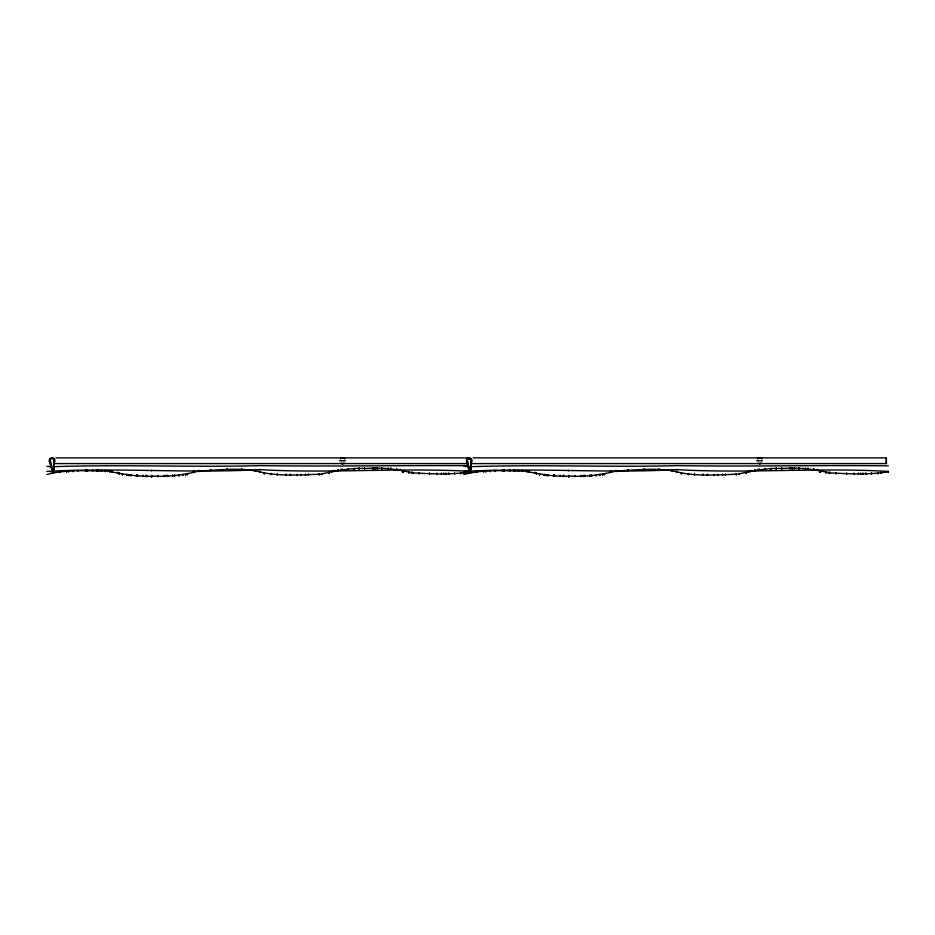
<?xml version="1.0" encoding="UTF-8"?>
<svg xmlns="http://www.w3.org/2000/svg" width="935" height="935" viewBox="0 0 935 935"><rect width="100%" height="100%" fill="white"/><g stroke="black" fill="none" stroke-linecap="round" stroke-linejoin="round"><path stroke-width="1.4" d="M53.611 472.701L54.078 458.688L50.058 458.688L50.058 463.55L52.512 472.701L53.611 472.701L54.078 458.688M470.702 472.701L471.17 458.688L467.161 458.688L467.161 463.55L469.604 472.701L470.702 472.701L471.17 458.688M51.787 468.341L51.811 469.23M53.529 463.199L54.113 462.743A2.863 2.863 0 0 0 53.938 458.524A2.863 2.863 0 0 0 49.742 459.073A2.863 2.863 0 0 0 50.654 463.199M470.621 463.199L471.217 462.743A2.863 2.863 0 0 0 471.03 458.524A2.863 2.863 0 0 0 466.834 459.073A2.863 2.863 0 0 0 467.757 463.199M46.867 474.489C66.233 469.195 87.317 470.936 107.35 471.053C122.368 473.951 137.48 477.072 153.223 476.079C168.931 477.025 184.172 474.91 199.026 471.03C219.012 470.036 239.979 467.325 259.544 471.766C278.992 476.757 300.042 474.676 320.074 474.244C335.046 471.1 350.111 467.734 365.865 468.47C381.55 467.278 396.826 469.148 411.727 472.783C431.444 473.916 451.465 474.898 471.041 471.836M463.959 474.489C483.337 469.195 504.409 470.936 524.453 471.053C539.46 473.951 554.572 477.072 570.315 476.079C586.023 477.025 601.263 474.91 616.118 471.03C636.104 470.036 657.083 467.325 676.636 471.766C696.096 476.757 717.145 474.676 737.177 474.244C752.149 471.1 767.203 467.734 782.969 468.47C798.654 467.278 813.917 469.148 828.831 472.783C848.536 473.916 868.557 474.898 888.133 471.836M46.75 471.427C117.646 467.348 188.543 473.671 259.451 469.604C329.938 473.683 400.437 467.371 470.936 471.392M463.842 471.427C534.75 467.348 605.646 473.671 676.543 469.604C747.042 473.683 817.529 467.371 888.028 471.392M467.617 465.642C398.263 465.361 328.98 466.565 259.649 465.63C190.81 467.43 121.994 464.344 53.12 466.705M888.25 465.852C817.728 465.022 747.264 466.74 676.753 465.63C607.914 467.43 539.098 464.344 470.223 466.705M56.007 457.881L469.066 457.881L469.066 458.723M473.11 457.881L886.17 457.881L886.17 463.62M339.604 460.745L345.342 460.745M756.696 460.745L762.434 460.745M53.54 463.585L467.944 463.585M470.644 463.585L886.427 463.585L886.427 457.881M50.058 458.688L52.512 471.369L53.611 471.369M467.161 458.688L469.604 471.369L470.702 471.369M468.809 466.682L464.076 466.343M51.717 466.682L46.972 466.343M468.902 468.341L468.879 469.276M51.811 468.341L51.787 469.276M888.133 471.357L888.133 472.304M880.723 472.444L880.723 473.402M877.848 472.689L877.86 473.636M871.619 473.052L871.63 473.998M865.716 473.215L865.728 474.162M863.075 473.297L863.087 474.244M860.784 473.309L860.784 474.255M858.482 473.32L858.494 474.267M853.9 473.332L853.912 474.279M846.619 473.215L846.631 474.162M836.171 472.829L836.182 473.776M829.883 472.385L829.894 473.332M828.819 472.315L828.831 473.262M826.002 471.988L826.014 472.935M820.614 471.135L820.614 472.082M819.644 470.936L819.644 471.883M817.213 469.417L817.225 470.363M813.672 468.786L813.672 469.732M808.027 468.306L808.039 469.253M805.386 468.19L805.397 469.136M798.829 467.967L798.841 468.926M794.423 467.921L794.434 468.867M792.132 467.886L792.144 468.844M790.145 467.909L790.157 468.856M781.66 468.038L781.66 468.984M776.249 468.213L776.249 469.171M771.106 468.458L771.106 469.405M765.239 468.786L765.251 469.732M759.255 469.3L759.255 470.247M757.911 469.417L757.911 470.363M755.094 469.791L755.106 470.737M750.513 470.55L750.513 471.497M748.748 470.948L748.748 471.894M746.34 472.502L746.34 473.449M739.153 473.566L739.164 474.512M736.231 473.823L736.242 474.77M725.455 474.314L725.466 475.26M722.545 474.244L722.556 475.483M717.811 474.442L717.811 475.389M714.328 474.466L714.34 475.412M707.514 474.396L707.526 475.342M702.933 474.314L702.933 475.26M688.452 473.554L688.464 474.501M681.393 472.806L681.405 473.753M676.636 471.298L676.636 472.245M671.879 469.919L671.879 470.878M658.894 469.136L658.906 470.083M644.262 469.101L644.262 470.048M627.724 469.686L627.736 470.632M616.118 470.562L616.118 471.509L616.025 470.901M611.315 471.182L611.326 472.128M610.485 471.298L610.497 472.245M604.548 473.636L604.548 474.583M602.783 473.975L602.783 474.933M599.779 474.454L599.791 475.401M596.144 474.828L596.144 475.775M591.691 475.12L591.691 476.067M589.798 475.225L589.81 476.172M584.807 475.412L584.819 476.371M583.276 475.459L583.288 476.406M580.822 475.529L580.834 476.476M574.908 475.588L574.908 476.534M568.679 475.576L568.69 477.002M563.91 475.494L563.922 476.453M563.221 475.483L563.232 476.441M560.065 475.412L560.065 476.359M554.572 475.179L554.584 476.137M553.555 475.144L553.567 476.09M548.074 474.781L548.085 475.74M545.841 474.629L545.853 475.576M544.217 474.466L544.217 475.412M539.6 473.94L539.612 474.886M536.433 473.285L536.445 474.232M534.843 472.432L534.855 473.379M529.128 470.983L529.14 471.93M526.791 470.772L526.802 471.731M522.49 470.492L522.501 471.439M518.481 470.328L518.493 471.275M515.138 470.247L515.15 471.193M513.806 470.223L513.806 471.182M509.657 470.176L509.657 471.123M503.965 470.212L503.977 471.17M502.972 470.223L502.983 471.182M494.79 470.422L494.802 471.369M490.209 470.574L490.209 471.52M485.931 470.819L485.943 471.766M483.792 470.936L483.804 471.883M476.686 471.485L476.698 472.432M471.03 471.357L471.041 472.304M468.692 472.432L468.704 473.379M463.62 472.444L463.631 473.402M460.756 472.689L460.768 473.636M454.527 473.052L454.539 473.998M448.625 473.215L448.636 474.162M445.983 473.297L445.983 474.244M443.681 473.309L443.693 474.255M441.39 473.32L441.402 474.267M436.797 473.332L436.809 474.279M429.527 473.215L429.539 474.162M419.079 472.829L419.079 473.776M412.791 472.385L412.791 473.332M411.727 472.315L411.739 473.262M408.911 471.988L408.911 472.935M403.511 471.135L403.523 472.082M402.541 470.936L402.553 471.883M400.122 469.417L400.122 470.363M396.569 468.786L396.58 469.732M390.935 468.306L390.947 469.253M388.282 468.19L388.294 469.136M381.737 467.967L381.737 468.926M377.331 467.921L377.331 468.867M375.04 467.886L375.052 468.844M373.053 467.909L373.065 468.856M364.557 468.038L364.568 468.984M359.145 468.213L359.157 469.171M354.003 468.458L354.014 469.405M348.147 468.786L348.159 469.732M342.152 469.3L342.163 470.247M340.808 469.417L340.819 470.363M337.991 469.791L338.002 470.737M333.409 470.55L333.421 471.497M331.644 470.948L331.656 471.894M329.237 472.502L329.249 473.449M322.061 473.566L322.072 474.512M319.139 473.823L319.151 474.77M308.363 474.314L308.363 475.26M305.453 474.244L305.453 475.483M300.708 474.442L300.719 475.389M297.236 474.466L297.236 475.412M290.423 474.396L290.434 475.342M285.829 474.314L285.841 475.26M271.36 473.554L271.36 474.501M264.301 472.806L264.301 473.753M259.533 471.298L259.544 472.245M254.776 469.919L254.787 470.878M241.803 469.136L241.803 470.083M227.158 469.101L227.17 470.048M210.632 469.686L210.632 470.632M199.015 470.562L199.026 471.509L198.933 470.901M194.223 471.182L194.235 472.128M193.393 471.298L193.393 472.245M187.444 473.636L187.456 474.583M185.679 473.975L185.691 474.933M182.687 474.454L182.699 475.401M179.041 474.828L179.052 475.775M174.588 475.12L174.6 476.067M172.706 475.225L172.706 476.172M167.716 475.412L167.716 476.371M166.185 475.459L166.196 476.406M163.73 475.529L163.742 476.476M157.805 475.588L157.816 476.534M151.575 475.576L151.587 477.002M146.818 475.494L146.818 476.453M146.129 475.483L146.129 476.441M142.961 475.412L142.973 476.359M137.48 475.179L137.48 476.137M136.463 475.144L136.463 476.09M130.982 474.781L130.993 475.74M128.749 474.629L128.749 475.576M127.113 474.466L127.125 475.412M122.508 473.94L122.508 474.886M119.329 473.285L119.341 474.232M117.74 472.432L117.752 473.379M112.036 470.983L112.048 471.93M109.699 470.772L109.699 471.731M105.398 470.492L105.41 471.439M101.389 470.328L101.389 471.275M98.046 470.247L98.046 471.193M96.702 470.223L96.714 471.182M92.553 470.176L92.565 471.123M86.873 470.212L86.873 471.17M85.88 470.223L85.88 471.182M77.698 470.422L77.698 471.369M73.105 470.574L73.117 471.52M68.839 470.819L68.839 471.766M66.701 470.936L66.712 471.883M59.595 471.485L59.606 472.432M51.6 472.432L51.612 473.379M888.133 471.217L888.133 472.455M880.723 472.304L880.723 473.542M877.848 472.549L877.86 473.788M871.619 472.9L871.63 474.15M865.716 473.075L865.728 474.314M863.075 473.145L863.087 474.396M860.784 473.157L860.784 474.396M858.482 473.168L858.494 474.407M853.9 473.192L853.912 474.431M846.619 473.063L846.631 474.302M836.171 472.678L836.182 473.928M829.883 472.233L829.894 473.484M828.819 472.163L828.831 473.414M826.002 471.836L826.014 473.087M820.614 470.983L820.614 472.233M819.644 470.784L819.644 472.023M817.213 469.276L817.225 470.515M813.672 468.634L813.672 469.884M808.027 468.154L808.039 469.393M805.386 468.038L805.397 469.288M798.829 467.827L798.841 469.066M794.423 467.769L794.434 469.019M792.132 467.745L792.144 468.984M790.145 467.769L790.157 469.008M781.66 467.886L781.66 469.136M776.249 468.073L776.249 469.312M771.106 468.306L771.106 469.545M765.239 468.634L765.251 469.884M759.255 469.16L759.255 470.399M757.911 469.276L757.911 470.515M755.094 469.639L755.106 470.889M750.513 470.399L750.419 471.088M748.748 470.796L748.748 472.046M746.34 472.35L746.34 473.601M739.153 473.414L739.164 474.664M736.231 473.671L736.242 474.922M725.455 474.162L725.466 475.412M722.545 474.384L722.556 475.342M717.811 474.302L717.811 475.541M714.328 474.314L714.34 475.564M707.514 474.244L707.526 475.494M702.933 474.162L702.933 475.412M694.378 473.683L694.389 475.202M688.452 473.402L688.464 474.653M681.393 472.654L681.405 473.905M676.636 471.147L676.636 472.397M671.879 469.779L671.879 471.018M658.894 468.984L658.813 469.802M644.262 468.949L644.262 470.188M627.724 469.534L627.736 470.772M616.118 470.41L616.118 471.649M611.326 472.28L611.221 471.544M610.485 471.147L610.497 472.397M604.548 473.484L604.548 474.735M602.783 473.835L602.783 475.074M599.779 474.302L599.791 475.553M596.144 474.676L596.144 475.927M591.691 474.968L591.691 476.207M589.798 475.074L589.81 476.324M584.807 475.272L584.819 476.511M583.276 475.307L583.288 476.558M580.822 475.377L580.834 476.628M574.908 475.436L574.908 476.686M568.679 475.436L568.69 477.154M563.91 475.354L563.922 476.593M563.221 475.342L563.232 476.581M560.065 475.26L560.065 476.499M554.572 475.038L554.584 476.277M553.555 474.992L553.567 476.242M548.074 474.641L548.085 475.88M545.841 474.477L545.853 475.728M544.217 474.325L544.217 475.564M539.6 473.788L539.612 475.038M536.433 473.133L536.445 474.384M534.843 472.28L534.855 473.531M529.128 470.831L529.14 472.082M526.791 470.632L526.802 471.871M522.49 470.34L522.501 471.591M518.481 470.176L518.493 471.427M515.138 470.095L515.15 471.345M513.806 470.083L513.806 471.322M509.657 470.024L509.657 471.275M503.965 470.071L503.977 471.31M502.972 470.083L502.983 471.322M494.79 470.27L494.802 471.52M490.209 471.672L490.209 470.422L490.115 471.006M485.931 470.667L485.943 471.918M483.792 470.784L483.804 472.035M476.686 471.345L476.698 472.584M471.03 471.217L471.041 472.455M468.692 472.28L468.704 473.531M463.62 472.304L463.631 473.542M460.756 472.549L460.768 473.788M454.527 472.9L454.539 474.15M448.625 473.075L448.636 474.314M445.983 473.145L445.983 474.396M443.681 473.157L443.693 474.396M441.39 473.168L441.402 474.407M436.797 473.192L436.809 474.431M429.527 473.063L429.539 474.302M419.079 472.678L419.079 473.928M412.791 472.233L412.791 473.484M411.727 472.163L411.739 473.414M408.911 471.836L408.911 473.087M403.511 470.983L403.523 472.233M402.541 470.784L402.553 472.023M400.122 469.276L400.122 470.515M396.569 468.634L396.58 469.884M390.935 468.154L390.947 469.393M388.282 468.038L388.294 469.288M381.737 467.827L381.737 469.066M377.331 467.769L377.331 469.019M375.04 467.745L375.052 468.984M373.053 467.769L373.065 469.008M364.557 467.886L364.568 469.136M359.145 468.073L359.157 469.312M354.003 468.306L354.014 469.545M348.147 468.634L348.159 469.884M342.152 469.16L342.163 470.399M340.808 469.276L340.819 470.515M337.991 469.639L338.002 470.889M333.409 470.399L333.327 471.088M331.644 470.796L331.656 472.046M329.237 472.35L329.249 473.601M322.061 473.414L322.072 474.664M319.139 473.671L319.151 474.922M308.363 474.162L308.363 475.412M305.453 474.384L305.453 475.342M300.708 474.302L300.719 475.541M297.236 474.314L297.236 475.564M290.423 474.244L290.434 475.494M285.829 474.162L285.841 475.412M277.274 473.683L277.286 475.202M271.36 473.402L271.36 474.653M264.301 472.654L264.301 473.905M259.533 471.147L259.544 472.397M254.776 469.779L254.787 471.018M241.803 468.984L241.721 469.802M227.158 468.949L227.17 470.188M210.632 469.534L210.632 470.772M199.015 470.41L199.026 471.649M194.235 472.28L194.129 471.544M193.393 471.147L193.393 472.397M187.444 473.484L187.456 474.735M185.679 473.835L185.691 475.074M182.687 474.302L182.699 475.553M179.041 474.676L179.052 475.927M174.588 474.968L174.6 476.207M172.706 475.074L172.706 476.324M167.716 475.272L167.716 476.511M166.185 475.307L166.196 476.558M163.73 475.377L163.742 476.628M157.805 475.436L157.816 476.686M151.575 475.436L151.587 477.154M146.818 475.354L146.818 476.593M146.129 475.342L146.129 476.581M142.961 475.26L142.973 476.499M137.48 475.038L137.48 476.277M136.463 474.992L136.463 476.242M130.982 474.641L130.993 475.88M128.749 474.477L128.749 475.728M127.113 474.325L127.125 475.564M122.508 473.788L122.508 475.038M119.329 473.133L119.341 474.384M117.74 472.28L117.752 473.531M112.036 470.831L112.048 472.082M109.699 470.632L109.699 471.871M105.398 470.34L105.41 471.591M101.389 470.176L101.389 471.427M98.046 470.095L98.046 471.345M96.702 470.083L96.714 471.322M92.553 470.024L92.565 471.275M86.873 470.071L86.873 471.31M85.868 470.083L85.88 471.322M77.698 470.27L77.698 471.52M73.117 471.672L73.105 470.422L73.023 471.006M68.839 470.667L68.839 471.918M66.701 470.784L66.712 472.035M59.595 471.345L59.606 472.584M51.6 472.28L51.612 473.531M568.55 470.212L568.55 470.995M469.604 471.369L469.604 472.701M469.335 457.881L469.335 458.723M468.926 457.881L468.926 458.723M151.458 470.212L151.458 470.995M52.512 471.369L52.512 472.701M51.834 457.881L51.834 458.723M760.996 463.234A2.863 2.863 0 0 1 760.307 463.526L759.571 463.62A2.863 2.863 0 0 1 758.133 463.234M757.537 458.723A2.863 2.863 0 0 1 759.571 457.881L760.307 457.975A2.863 2.863 0 0 1 761.593 458.723M761.406 463.234A2.863 2.863 0 0 1 759.968 463.62L759.232 463.526A2.863 2.863 0 0 1 758.53 463.234M757.946 458.723A2.863 2.863 0 0 1 759.232 457.975L759.968 457.881A2.863 2.863 0 0 1 762.002 458.723M343.905 463.234A2.863 2.863 0 0 1 343.215 463.526L342.467 463.62A2.863 2.863 0 0 1 341.03 463.234M340.445 458.723A2.863 2.863 0 0 1 342.467 457.881L343.215 457.975A2.863 2.863 0 0 1 344.501 458.723M344.302 463.234A2.863 2.863 0 0 1 342.876 463.62L342.128 463.526A2.863 2.863 0 0 1 341.439 463.234M340.843 458.723A2.863 2.863 0 0 1 342.128 457.975L342.876 457.881A2.863 2.863 0 0 1 344.898 458.723M53.739 468.68L53.739 469.276L53.739 468.68M53.856 465.852L53.868 466.448L53.856 465.852M470.831 468.68L470.843 469.276L470.831 468.68M470.948 465.852L470.959 466.448L470.948 465.852M51.156 465.852L51.203 466.448L51.156 465.852M52.255 470.866L52.278 471.462L52.255 470.866M468.248 465.852L468.295 466.448L468.248 465.852M469.358 470.866L469.382 471.462L469.358 470.866"/></g></svg>
